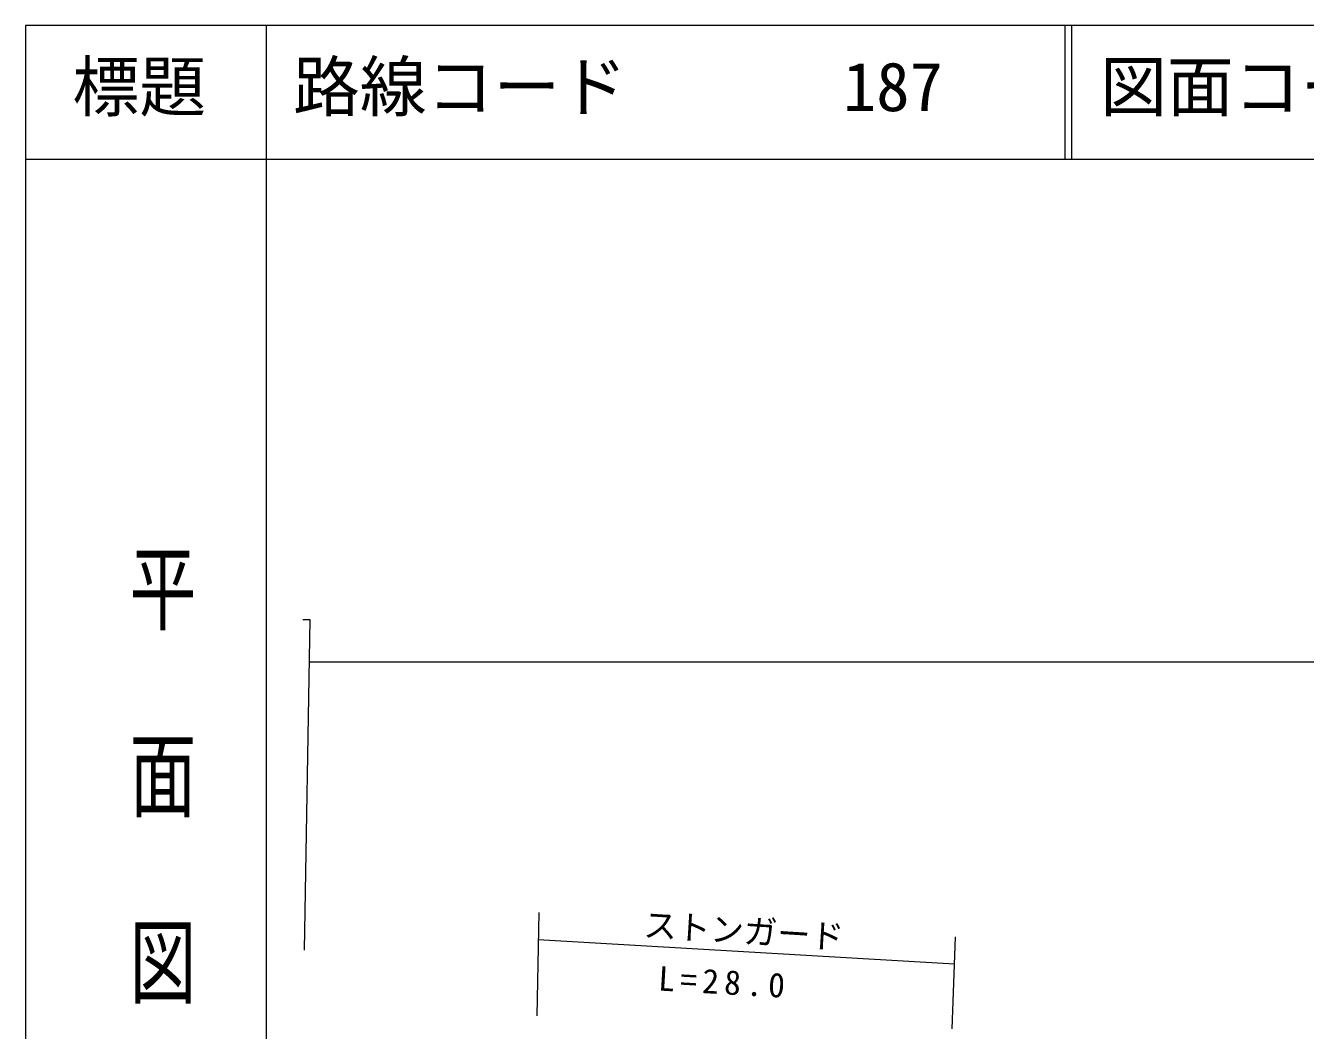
# Model space of a CAD drawing. Units: millimetres, scale not verified. Extents: x -16827 to 623173, y -207307 to 152693.
# Drawn here: x -16827 to 78916, y 77512 to 152693 of the extents above; entities that cross this region are included whole.
import ezdxf
from ezdxf.enums import TextEntityAlignment as Align

# ---------------------------------------------------------------- set-up
doc = ezdxf.new("R2010")
doc.units = ezdxf.units.MM
doc.header["$LTSCALE"] = 1000
for name, color, linetype, lineweight in [('S-BGD', 7, 'Continuous', 13), ('S-BGD-HTXT', 7, 'Continuous', 13), ('S-TTL', 2, 'Continuous', 13), ('S-TTL-TXT', 7, 'Continuous', 13)]:
    doc.layers.add(name, color=color, linetype=linetype, lineweight=lineweight)
doc.styles.add('@ＭＳ ゴシック', font='')
doc.styles.add('ＭＳ ゴシック', font='')
doc.styles.get('@ＭＳ ゴシック').set_extended_font_data('@MS Gothic')
doc.styles.get('ＭＳ ゴシック').set_extended_font_data('MS Gothic')

msp = doc.modelspace()

# ---------------------------------------------------------------- linework, layer by layer
at = {"layer": 'S-BGD'}
for p, q in [((3909, 108263), (4444, 108263)), ((4444, 108263), (4009, 83526)), ((4388, 105082), (237289, 105082)), ((21564, 86323), (21425, 78607)), ((21528, 84322), (52653, 82491)), ((21528, 84322), (52653, 82491)), ((52726, 84490), (52475, 77625)), ((52726, 84490), (52770, 84488)), ((52689, 83491), (52711, 83489)), ((52689, 83491), (52711, 83489))]:
    msp.add_line(p, q, dxfattribs=at)
at = {"layer": 'S-BGD-HTXT'}
msp.add_line((1173, 142693), (1173, -207307), dxfattribs=at)
at = {"layer": 'S-TTL'}
for p, q in [((-16827, 152693), (-16827, -207307)), ((623173, 152693), (-16827, 152693)), ((1173, 152693), (1173, 142693)), ((60923, 152693), (60923, 142693)), ((61423, 152693), (61423, 142693)), ((-16827, 142693), (623173, 142693))]:
    msp.add_line(p, q, dxfattribs=at)

# ---------------------------------------------------------------- texts
at = {"layer": 'S-BGD', "style": 'ＭＳ ゴシック'}
msp.add_text('ストンガード', height=1833, rotation=356.4, dxfattribs=at).set_placement((29328, 83974), align=Align.BOTTOM_LEFT)
at = {"layer": 'S-BGD', "insert": (30461, 80470), "char_height": 1833, "attachment_point": 7, "rotation": 356.7, "style": 'ＭＳ ゴシック'}
msp.add_mtext('\\T1.32;L=28.0', dxfattribs=at)
at = {"layer": 'S-BGD-HTXT', "style": '@ＭＳ ゴシック', "width": 1.4}
msp.add_text('平  面  図', height=3666, rotation=270, dxfattribs=at).set_placement((-9550, 114168), align=Align.BOTTOM_LEFT)
at = {"layer": 'S-TTL-TXT', "style": 'ＭＳ ゴシック'}
for s, p in [('標題', (-13327, 145193)), ('路線コード', (3173, 145193)), ('187', (44315, 145193)), ('図面コード', (63553, 145193))]:
    msp.add_text(s, height=3666, dxfattribs=at).set_placement(p, align=Align.BOTTOM_LEFT)

doc.saveas('drawing.dxf')
